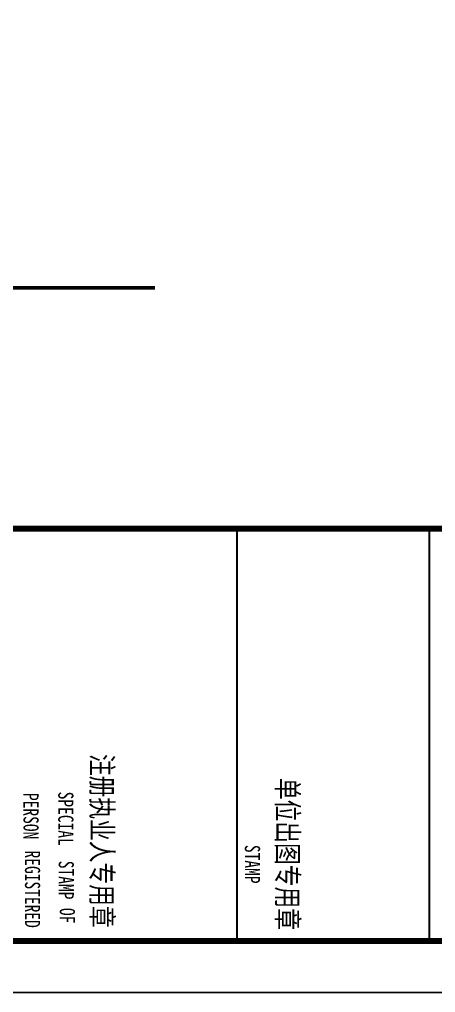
# Model space of a CAD drawing. Extents: x -46552 to 500351, y 55470 to 139570.
# Drawn here: x 204054 to 212136, y 55470 to 74348 of the extents above; entities that cross this region are included whole.
import ezdxf

# ---------------------------------------------------------------- set-up
doc = ezdxf.new("R2010")
doc.units = 0
doc.header["$LTSCALE"] = 1000
doc.header["$MEASUREMENT"] = 0
for name, color, linetype in [('DIM_SYMB', 3, 'Continuous'), ('PUB_TITLE', 7, 'Continuous'), ('TK', 126, 'Continuous')]:
    doc.layers.add(name, color=color, linetype=linetype)
doc.styles.add('-宋体', font='', dxfattribs={"width": 0.8})
doc.styles.get('-宋体').set_extended_font_data('SimSun')

# ---------------------------------------------------------------- blocks, each defined once
blk = doc.blocks.new('jztq')
at = {"layer": 'TK'}
for p, q in [((256167, 240984), (256167, 288043)), ((264167, 276100), (256167, 276100)), ((256167, 276100), (264167, 276100)), ((264140, 272362), (257137, 272362))]:
    blk.add_line(p, q, dxfattribs=at)
at = {"layer": 'TK', "const_width": 118}
blk.add_lwpolyline([(256167, 298384), (264167, 298384), (264167, 240984), (256167, 240984)], close=True, dxfattribs=at)
at = {"layer": 'TK', "const_width": 40}
for points in [[(256167, 276100), (264167, 276100)], [(256167, 272362), (264140, 272362)]]:
    blk.add_lwpolyline(points, dxfattribs=at)
at = {"layer": 'TK', "style": '-宋体', "width": 0.75}
for s, height, p in [('单位出图专用章', 411.8, (261005, 273140)), ('STAMP', 294.1, (262303, 272516)), ('注册执业人专用章', 411.8, (260539, 269536)), ('STAMP', 294.1, (262611, 268900)), ('OF', 294.1, (263526, 268921)), ('SPECIAL', 294.1, (261270, 268892)), ('PERSON', 294.1, (261295, 268216)), ('REGISTERED', 294.1, (262412, 268245))]:
    blk.add_text(s, height=height, dxfattribs=at).set_placement(p)

msp = doc.modelspace()

# ---------------------------------------------------------------- linework, layer by layer
at = {"layer": 'DIM_SYMB', "const_width": 70}
msp.add_lwpolyline([(201356, 69143), (206687, 69143)], dxfattribs=at)
at = {"layer": 'PUB_TITLE', "color": 4}
msp.add_lwpolyline([(175902, 55470), (235302, 55470), (235302, 139570), (175902, 139570)], close=True, dxfattribs=at)
at = {"layer": 'PUB_TITLE', "color": 4, "const_width": 100}
msp.add_lwpolyline([(176902, 56470), (234302, 56470), (234302, 137070), (176902, 137070)], close=True, dxfattribs=at)

# ---------------------------------------------------------------- block references
at = {"rotation": 270}
msp.add_blockref('jztq', (-64083, 320638), dxfattribs=at)

doc.saveas('drawing.dxf')
